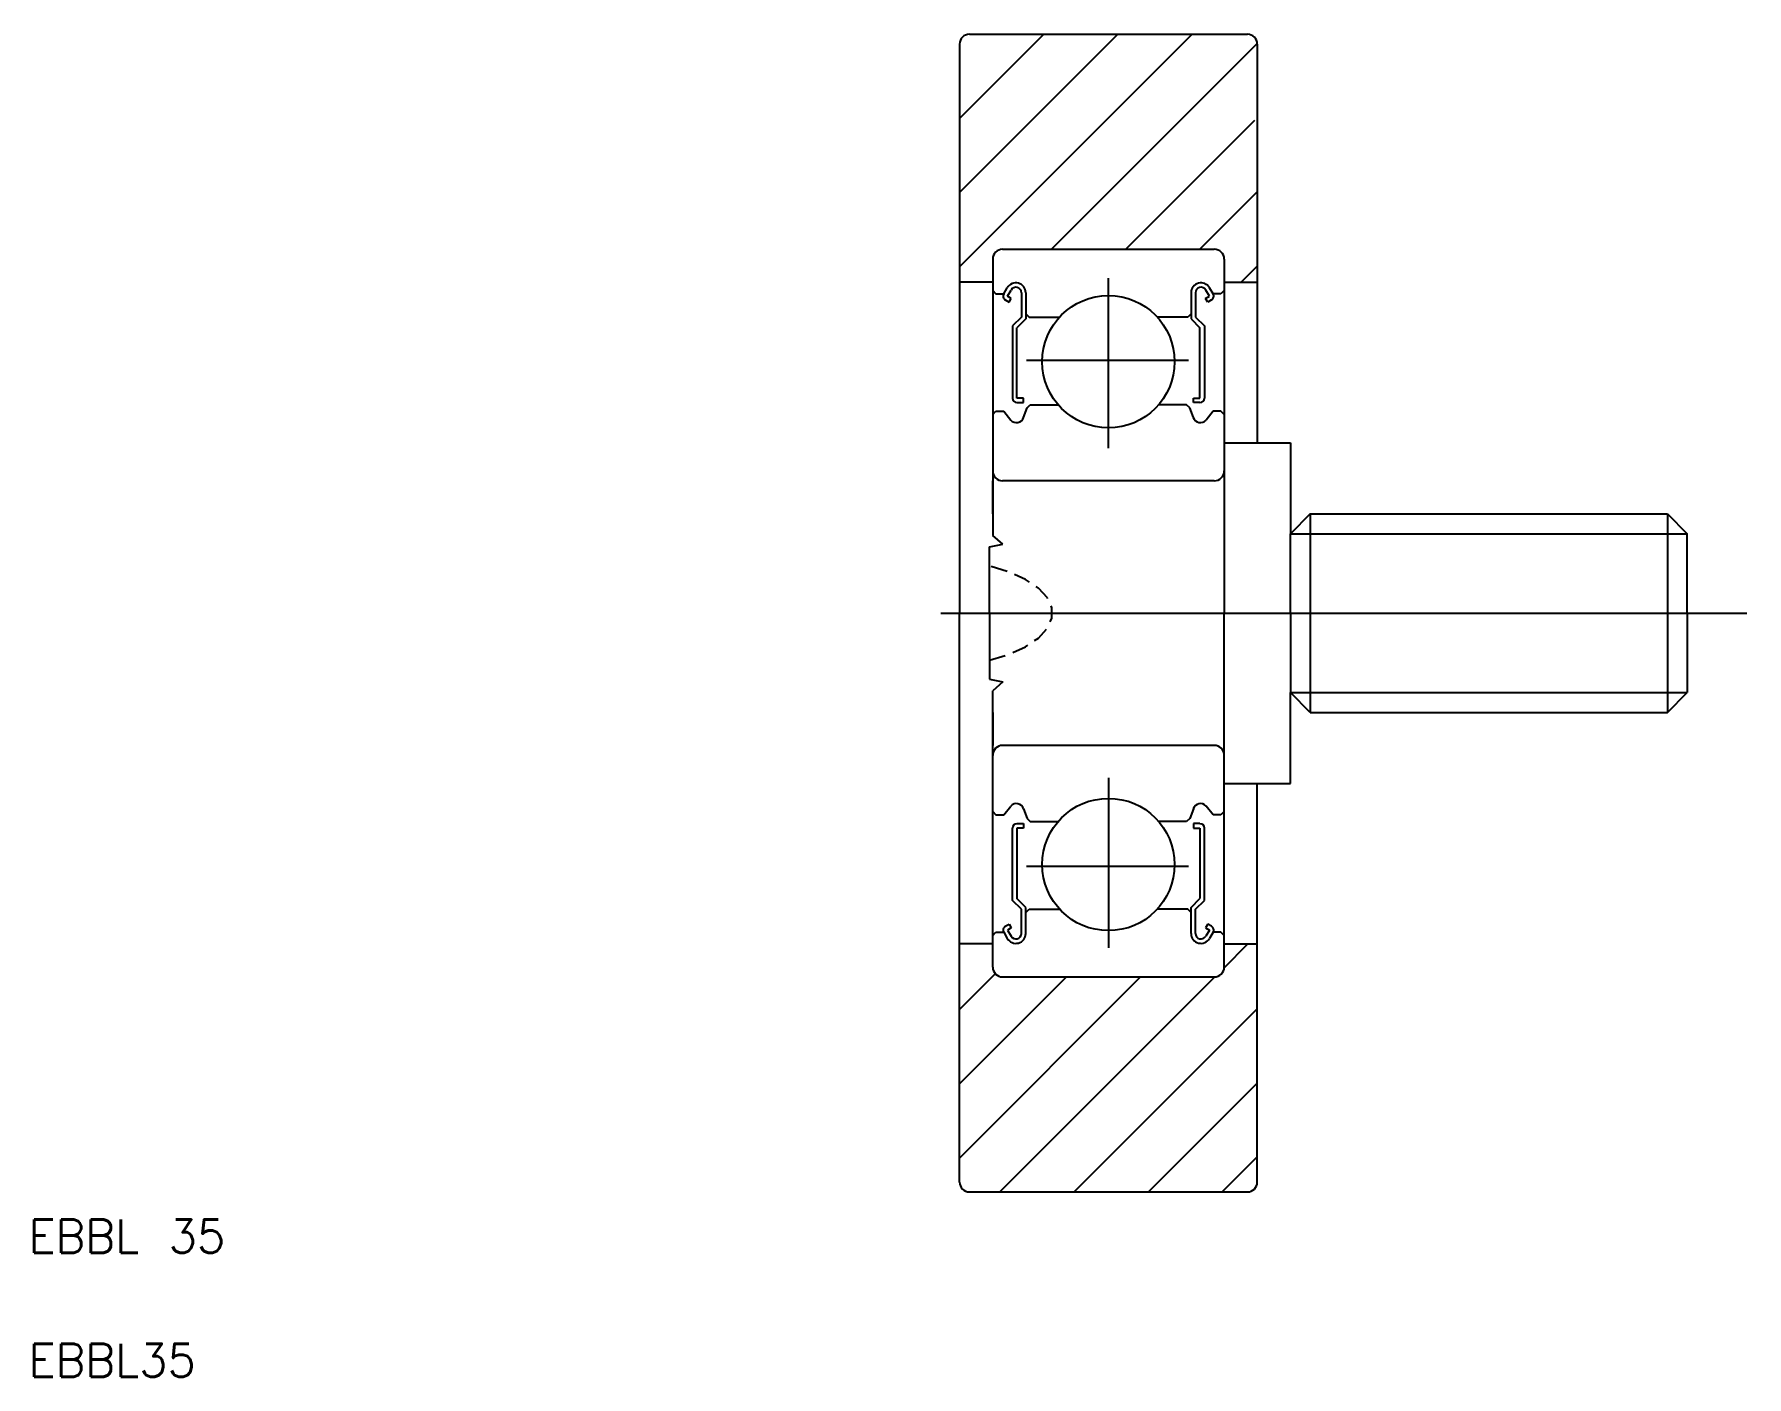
# Model space of a CAD drawing. Extents: x 2.7 to 54.4, y 2.5 to 43.1.
import ezdxf

# ---------------------------------------------------------------- set-up
doc = ezdxf.new("R2010")
doc.units = 0
doc.linetypes.add('CENTER', pattern=[50.8, 31.75, -6.35, 6.35, -6.35])
doc.linetypes.add('DASHED', pattern=[0.75, 0.5, -0.25])
doc.layers.get('0').update_dxf_attribs({"linetype": 'CONTINUOUS'})
doc.layers.add('CENTER', color=1, linetype='CENTER')
doc.styles.get("Standard").update_dxf_attribs({"font": 'txt.shx'})

msp = doc.modelspace()

# ---------------------------------------------------------------- linework, layer by layer
at = {"color": 3, "linetype": 'CONTINUOUS'}
for p, q in [((30.648, 36.053), (37.681, 43.086)), ((30.648, 40.543), (33.191, 43.086)), ((30.648, 38.298), (35.436, 43.086)), ((33.426, 36.586), (39.647, 42.807)), ((35.671, 36.586), (39.571, 40.486)), ((37.916, 36.586), (39.648, 38.317)), ((39.161, 35.586), (39.648, 36.072)), ((40.648, 27.986), (52.648, 27.986)), ((40.648, 23.186), (52.648, 23.186)), ((38.647, 14.866), (39.367, 15.586)), ((30.648, 13.602), (31.728, 14.682)), ((30.648, 9.112), (36.122, 14.586)), ((30.648, 11.357), (33.877, 14.586)), ((31.867, 8.086), (38.367, 14.586)), ((34.112, 8.086), (39.648, 13.622)), ((36.357, 8.086), (39.648, 11.377)), ((38.583, 8.086), (39.648, 9.151))]:
    msp.add_line(p, q, dxfattribs=at)
at = {"color": 7, "linetype": 'CONTINUOUS'}
for p, q in [((30.948, 43.086), (39.348, 43.086)), ((30.648, 42.786), (30.648, 25.586)), ((39.648, 42.786), (39.648, 30.736)), ((31.648, 36.286), (31.648, 27.934)), ((31.948, 36.586), (38.348, 36.586)), ((38.648, 36.286), (38.648, 25.586)), ((31.648, 35.586), (30.648, 35.586)), ((31.648, 35.336), (31.748, 35.236)), ((31.748, 35.236), (31.981, 35.236)), ((31.981, 35.236), (32.09, 35.42)), ((32.097, 35.169), (32.205, 35.353)), ((32.515, 35.27), (32.515, 34.536)), ((32.648, 35.27), (32.648, 34.48)), ((37.648, 35.27), (37.648, 34.48)), ((37.781, 35.27), (37.781, 34.536)), ((38.199, 35.169), (38.09, 35.353)), ((38.315, 35.236), (38.206, 35.42)), ((38.548, 35.236), (38.315, 35.236)), ((38.648, 35.336), (38.548, 35.236)), ((38.648, 35.586), (39.648, 35.586)), ((32.03, 35.054), (32.145, 34.987)), ((32.212, 35.102), (32.097, 35.169)), ((32.145, 34.987), (32.212, 35.102)), ((38.084, 35.102), (38.199, 35.169)), ((38.15, 34.987), (38.084, 35.102)), ((38.266, 35.054), (38.15, 34.987)), ((32.515, 34.536), (32.248, 34.269)), ((32.248, 34.269), (32.248, 32.084)), ((32.648, 34.48), (32.381, 34.214)), ((32.381, 32.084), (32.381, 34.214)), ((32.648, 34.636), (32.748, 34.536)), ((32.748, 34.536), (33.672, 34.536)), ((37.548, 34.536), (36.623, 34.536)), ((37.648, 34.636), (37.548, 34.536)), ((37.648, 34.48), (37.914, 34.214)), ((37.781, 34.536), (38.048, 34.269)), ((37.914, 32.084), (37.914, 34.214)), ((38.048, 34.269), (38.048, 32.084)), ((31.648, 31.586), (31.748, 31.686)), ((31.748, 31.686), (31.981, 31.686)), ((31.981, 31.686), (32.196, 31.423)), ((32.581, 32.084), (32.381, 32.084)), ((32.381, 31.951), (32.581, 31.951)), ((32.581, 31.951), (32.581, 32.084)), ((32.581, 31.502), (32.686, 31.792)), ((32.686, 31.792), (32.786, 31.886)), ((32.786, 31.886), (33.628, 31.886)), ((37.509, 31.886), (36.668, 31.886)), ((37.609, 31.792), (37.509, 31.886)), ((37.715, 31.502), (37.609, 31.792)), ((37.715, 32.084), (37.915, 32.084)), ((37.715, 31.951), (37.715, 32.084)), ((37.915, 31.951), (37.715, 31.951)), ((38.315, 31.686), (38.1, 31.423)), ((38.548, 31.686), (38.315, 31.686)), ((38.648, 31.586), (38.548, 31.686)), ((38.648, 30.736), (40.648, 30.736)), ((40.648, 30.736), (40.648, 27.986)), ((31.648, 28.586), (31.648, 29.586)), ((38.348, 29.586), (31.948, 29.586)), ((31.648, 28.586), (31.648, 27.934)), ((41.248, 28.586), (40.648, 27.986)), ((41.248, 28.586), (41.248, 22.586)), ((41.248, 28.586), (52.048, 28.586)), ((52.048, 28.586), (52.048, 22.586)), ((52.048, 28.586), (52.648, 27.986)), ((40.648, 25.586), (40.648, 27.986)), ((52.648, 25.586), (52.648, 27.986)), ((31.548, 27.586), (31.96, 27.666)), ((31.548, 25.586), (31.548, 27.586)), ((31.96, 27.666), (31.648, 27.934)), ((30.648, 8.386), (30.648, 25.586)), ((31.548, 25.586), (31.548, 23.586)), ((38.648, 14.886), (38.648, 25.586)), ((40.648, 25.586), (40.648, 23.186)), ((52.648, 25.586), (52.648, 23.186)), ((31.548, 23.586), (31.96, 23.505)), ((31.96, 23.505), (31.648, 23.237)), ((31.648, 14.886), (31.648, 23.237)), ((31.648, 22.586), (31.648, 23.237)), ((40.648, 20.436), (40.648, 23.186)), ((41.248, 22.586), (40.648, 23.186)), ((52.048, 22.586), (52.648, 23.186)), ((31.648, 22.586), (31.648, 21.586)), ((41.248, 22.586), (52.048, 22.586)), ((41.248, 22.586), (52.048, 22.586)), ((38.348, 21.586), (31.948, 21.586)), ((38.648, 20.436), (40.648, 20.436)), ((38.648, 20.236), (38.648, 20.236)), ((39.648, 8.386), (39.648, 20.436)), ((31.981, 19.486), (32.196, 19.748)), ((38.315, 19.486), (38.1, 19.748)), ((31.648, 19.586), (31.748, 19.486)), ((31.748, 19.486), (31.981, 19.486)), ((32.381, 19.221), (32.581, 19.221)), ((32.581, 19.669), (32.686, 19.38)), ((32.581, 19.221), (32.581, 19.087)), ((32.686, 19.38), (32.786, 19.286)), ((32.786, 19.286), (33.628, 19.286)), ((37.509, 19.286), (36.668, 19.286)), ((37.609, 19.38), (37.509, 19.286)), ((37.715, 19.669), (37.609, 19.38)), ((37.915, 19.221), (37.715, 19.221)), ((37.715, 19.221), (37.715, 19.087)), ((38.548, 19.486), (38.315, 19.486)), ((38.648, 19.586), (38.548, 19.486)), ((32.248, 16.902), (32.248, 19.087)), ((32.381, 19.087), (32.381, 16.958)), ((32.581, 19.087), (32.381, 19.087)), ((37.715, 19.087), (37.915, 19.087)), ((37.914, 19.087), (37.914, 16.958)), ((38.048, 16.902), (38.048, 19.087)), ((38.648, 17.561), (38.648, 17.561)), ((32.515, 16.636), (32.248, 16.902)), ((32.648, 16.691), (32.381, 16.958)), ((32.515, 15.901), (32.515, 16.636)), ((32.648, 15.901), (32.648, 16.691)), ((32.648, 16.536), (32.748, 16.636)), ((32.748, 16.636), (33.672, 16.636)), ((37.548, 16.636), (36.623, 16.636)), ((37.648, 16.536), (37.548, 16.636)), ((37.648, 16.691), (37.914, 16.958)), ((37.648, 15.901), (37.648, 16.691)), ((37.781, 16.636), (38.048, 16.902)), ((37.781, 15.901), (37.781, 16.636)), ((32.03, 16.118), (32.145, 16.185)), ((32.212, 16.069), (32.097, 16.002)), ((32.145, 16.185), (32.212, 16.069)), ((38.15, 16.185), (38.084, 16.069)), ((38.084, 16.069), (38.199, 16.002)), ((38.266, 16.118), (38.15, 16.185)), ((31.648, 15.586), (30.648, 15.586)), ((31.648, 15.836), (31.748, 15.936)), ((31.748, 15.936), (31.981, 15.936)), ((31.981, 15.936), (32.09, 15.752)), ((32.097, 16.002), (32.205, 15.819)), ((38.199, 16.002), (38.09, 15.819)), ((38.315, 15.936), (38.206, 15.752)), ((38.548, 15.936), (38.315, 15.936)), ((38.648, 15.836), (38.548, 15.936)), ((38.648, 15.586), (39.648, 15.586)), ((31.948, 14.586), (38.348, 14.586)), ((30.948, 8.086), (39.348, 8.086))]:
    msp.add_line(p, q, dxfattribs=at)
at = {"color": 3, "linetype": 'DASHED', "flags": 128}
msp.add_lwpolyline([(31.548, 24.163), (32.138, 24.342), (32.638, 24.567), (33.031, 24.83), (33.301, 25.121), (33.438, 25.429), (33.438, 25.743), (33.301, 26.051), (33.031, 26.342), (32.638, 26.605), (32.138, 26.829), (31.548, 27.008)], dxfattribs=at)
at = {"color": 7, "linetype": 'CONTINUOUS'}
for centre in [(35.148, 33.186), (35.148, 17.986)]:
    msp.add_circle(centre, 2, dxfattribs=at)
for centre, radius, start, end in [((30.948, 42.786), 0.3, 90, 180), ((39.348, 42.786), 0.3, 0, 90), ((31.948, 36.286), 0.3, 90, 180), ((38.348, 36.286), 0.3, 0, 90), ((32.097, 35.169), 0.133, 149.9969, 240.0013), ((32.349, 35.27), 0.299, 0, 150.0002), ((32.349, 35.27), 0.166, 0, 150.0044), ((37.947, 35.27), 0.299, 29.9998, 180), ((37.947, 35.27), 0.166, 29.9956, 180), ((38.199, 35.169), 0.133, 299.9987, 30.0031), ((32.381, 32.084), 0.133, 180, 270), ((37.915, 32.084), 0.133, 270, 360), ((32.367, 31.567), 0.224, 220.001, 343.1517), ((37.929, 31.567), 0.224, 196.8483, 319.999), ((31.948, 29.886), 0.3, 180, 270), ((38.348, 29.886), 0.3, 270, 0), ((31.948, 21.286), 0.3, 90, 180), ((38.348, 21.286), 0.3, 0, 90), ((32.367, 19.604), 0.224, 16.8483, 139.999), ((37.929, 19.604), 0.224, 40.001, 163.1517), ((32.381, 19.087), 0.133, 90, 180), ((37.915, 19.087), 0.133, 0, 90), ((32.097, 16.002), 0.133, 119.9987, 210.0031), ((38.199, 16.002), 0.133, 329.9969, 60.0013), ((32.349, 15.901), 0.299, 209.9998, 0), ((32.349, 15.901), 0.166, 209.9956, 0), ((37.947, 15.901), 0.299, 180, 330.0002), ((37.947, 15.901), 0.166, 180, 330.0044), ((31.948, 14.886), 0.3, 180, 270), ((38.348, 14.886), 0.3, 270, 0), ((30.948, 8.386), 0.3, 180, 270), ((39.348, 8.386), 0.3, 270, 0)]:
    msp.add_arc(centre, radius, start, end, dxfattribs=at)
at = {"layer": 'CENTER', "color": 1, "linetype": 'CENTER'}
for p, q in [((35.148, 30.568), (35.148, 35.707)), ((32.675, 33.233), (37.564, 33.233)), ((30.084, 25.586), (54.446, 25.586)), ((35.148, 20.604), (35.148, 15.464)), ((32.675, 17.938), (37.564, 17.938))]:
    msp.add_line(p, q, dxfattribs=at)

# ---------------------------------------------------------------- texts
at = {"color": 7, "linetype": 'CONTINUOUS'}
for s, p in [('EBBL 35', (2.5, 6.25)), ('EBBL35', (2.5, 2.5))]:
    msp.add_text(s, height=1, dxfattribs=at).set_placement(p)

doc.saveas('drawing.dxf')
